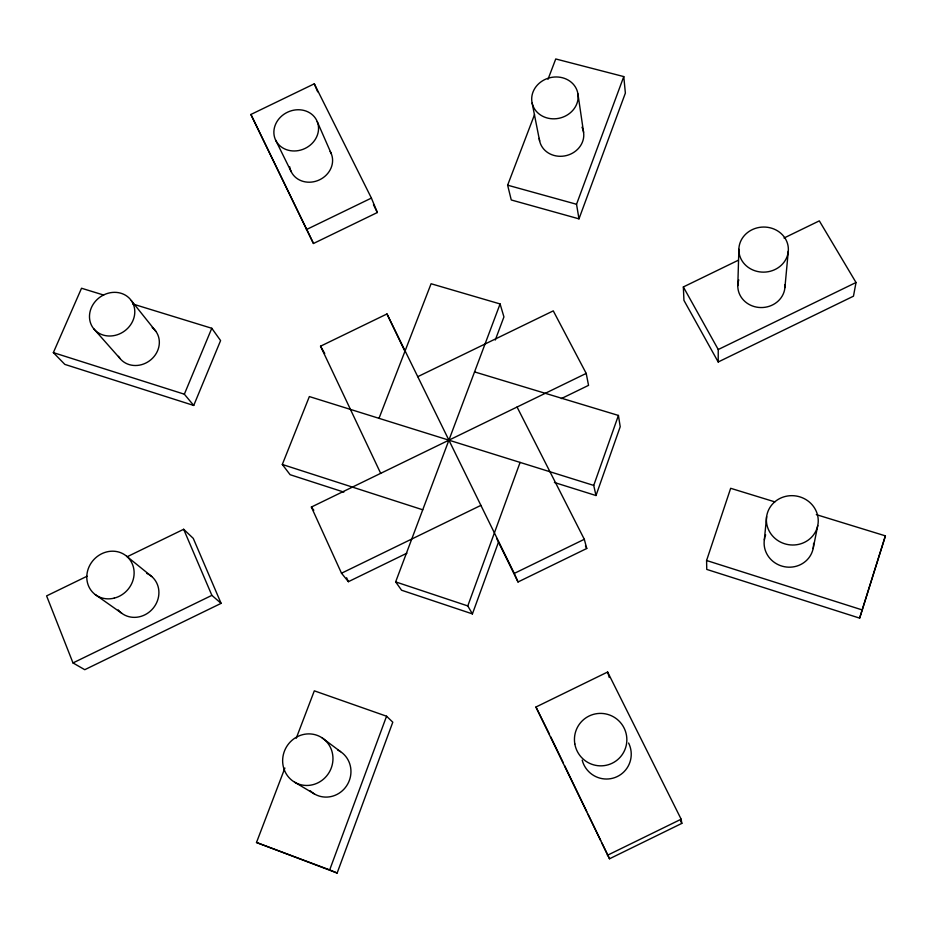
<?xml version="1.0" encoding="UTF-8"?>
<svg xmlns="http://www.w3.org/2000/svg" width="932" height="932" viewBox="0 0 932 932"><rect width="100%" height="100%" fill="white"/><g stroke="black" fill="none" stroke-linecap="round" stroke-linejoin="round"><path stroke-width="1.4" d="M784.022 238.021L819.321 220.861L856.019 282.501L853.467 296.178L718.199 361.989L718.246 349.535L683.354 286.951L738.261 260.261M737.806 285.565L738.878 249.298M784.919 287.557L788.286 251.232A24.756 22.543 -2.3 0 0 752.998 229.295A24.756 22.543 -2.3 0 0 749.561 268.253A24.756 22.543 -2.3 0 0 788.286 251.232M764.333 539.908L766.628 516.596M813.135 548.564L817.76 525.532A25.968 24.628 10.5 0 0 783.894 496.849A25.968 24.628 10.5 0 0 775.296 538.638A25.968 24.628 10.5 0 0 817.76 525.532M774.876 501.882L730.665 488.298L706.584 560.505L706.759 569.417L859.642 618.126L885.4 535.865L816.316 514.627M859.642 618.126L885.4 535.865M554.4 482.496L595.991 495.533L593.731 485.421L618.429 415.439L474.551 371.903M595.991 495.533L620.211 426.728L618.429 415.439M498.492 542.144L472.419 613.897L467.782 605.928L520.091 462.412M386.559 716.219L392.791 722.195L337.139 873.039L329.683 869.906L386.559 716.219L314.317 690.833L296.248 738.237M534.537 114.613L507.625 185.188L511.26 199.972L578.982 218.857L576.535 204.271L623.776 76.587L555.752 58.961L547.993 79.313M578.982 218.857L625.372 93.095L623.776 76.587M472.419 613.897L401.575 590.224L395.646 581.894L500.088 303.948L431.085 283.747L379.009 418.328M495.276 340.029L503.932 316.915L500.088 303.948M337.139 873.039L256.498 842.505L284.889 768.026M343.85 492.096L290.12 474.703L282.314 464.474L309.354 396.566L593.731 485.421M103.697 295.06L81.527 288.244L53.357 352.622L64.844 364.4L193.728 405.455L220.593 340.588L211.785 328.274L132.798 303.995M193.728 405.455L184.35 394.201L211.785 328.274M607.384 855.296L681.152 819.205L607.629 672.019L535.935 707.027L609.516 858.78L681.828 823.387L681.152 819.205M72.987 662.932L211.879 595.362L221.105 603.353L84.765 669.7L72.987 662.932L46.6 595.898L87.06 576.232M718.246 349.535L856.019 282.501M417.757 376.691L553.27 310.869L586.205 373.406L311.37 507.055L341.508 573.227L480.889 505.377M341.508 573.227L348.393 581.685L406.946 553.177M584.306 539.29L586.752 548.482L518.029 581.976L514.278 573.413L584.306 539.29L517.062 407.028M306.383 229.587L371.402 198.085L314.294 83.81L250.894 114.473L313.467 243.485L377.355 212.519L371.402 198.085M380.687 473.34L320.538 346.203L386.978 313.956L514.278 573.413M127.533 556.567L183.662 529.283L193.262 538.37L221.105 603.353M561.332 398.593L588.546 385.359L586.205 373.406M507.625 185.188L576.535 204.271M53.357 352.622L184.35 394.201M706.584 560.505L862.461 610.006M282.314 464.474L422.744 509.792M395.646 581.894L467.782 605.928M256.498 842.505L329.683 869.906M294.733 782.263L314.538 794.029M95.262 594.593L121.719 613.256M322.134 737.876A26.096 24.861 -60.3 0 1 318.558 782.519A26.096 24.861 -60.3 0 1 282.722 758.648A26.096 24.861 -60.3 0 1 322.134 737.876L340.553 751.658M126.694 556.288L151.706 576.512M93.748 328.786L120.042 358.529M131.284 300.547A23.498 20.923 -35.7 0 1 113.063 335.765A23.498 20.923 -35.7 0 1 92.07 306.22A23.498 20.923 -35.7 0 1 131.284 300.547L155.935 331.419M311.37 507.055L313.816 510.235M320.538 346.203L324.732 353.484M718.199 361.989L683.937 300.372L683.354 286.951M535.935 707.027L549.472 734.206M585.459 545.931L586.752 548.482M250.894 114.473L313.467 243.485M373.476 204.749L377.355 212.519M680.535 820.777L681.828 823.387M275.674 140.208L291.227 171.733M404.907 351.341L386.978 313.956M496.593 538.277L518.029 581.976M550.742 736.839L563.382 763.063M564.641 765.685L586.764 811.574M588.022 814.195L600.662 840.419M601.932 843.041L609.516 858.78M346.611 577.77L348.393 581.685M317.23 121.591A22.776 20.12 -24.7 0 1 292.252 150.902A22.776 20.12 -24.7 0 1 279.157 118.585A22.776 20.12 -24.7 0 1 317.23 121.591L331.314 153.768M183.662 529.283L211.879 595.362M314.294 83.81L317.684 91.814M607.629 672.019L609.272 677.517M532.137 103.079L539.64 141.035M577.933 93.911A23.37 20.784 -13.7 0 1 546.164 117.688A23.37 20.784 -13.7 0 1 540.665 82.086A23.37 20.784 -13.7 0 1 577.933 93.911L583.583 132.321M152.196 327.54A22.508 20.201 -36.1 0 1 151.031 359.624A22.508 20.201 -36.1 0 1 118.492 356.315M330.149 151.438A21.972 19.549 -24.7 0 1 317.614 180.645A21.972 19.549 -24.7 0 1 289.677 166.746M581.976 127.195A22.415 20.085 -13.5 0 1 566.679 155.493A22.415 20.085 -13.5 0 1 539.255 138.379M784.965 284.668A23.603 21.634 -1.6 0 1 758.636 307.42A23.603 21.634 -1.6 0 1 738.773 279.868M813.589 543.321A24.791 23.591 12.1 0 1 786.468 567.029A24.791 23.591 12.1 0 1 764.718 537.857M764.986 536.844A24.791 23.591 12.1 0 1 765.661 534.851M628.611 743.025A25.047 24.861 56 0 1 615.073 777.498A25.047 24.861 56 0 1 582.197 760.163M337.803 750.085A24.873 23.766 -62 0 1 346.518 785.967A24.873 23.766 -62 0 1 310.286 790.849M146.79 573.401A23.731 21.82 -48 0 1 154.502 606.452A23.731 21.82 -48 0 1 120.228 612.009M119.517 611.345A23.731 21.82 -48 0 1 118.213 609.889M574.823 743.922A26.282 26.143 50.2 0 0 617.392 759.883A26.282 26.143 50.2 0 0 609.726 715.065A26.282 26.143 50.2 0 0 574.823 743.922M114.17 598.146A24.791 22.671 -47.3 0 0 128.837 558.419A24.791 22.671 -47.3 0 0 88.354 568.508A24.791 22.671 -47.3 0 0 114.17 598.146"/></g></svg>
